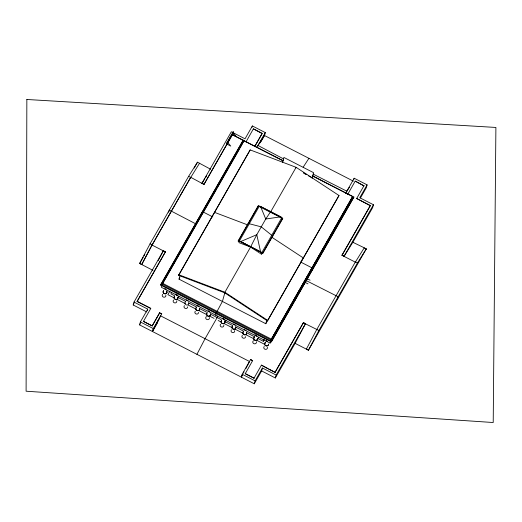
<?xml version="1.0" encoding="UTF-8"?>
<svg xmlns="http://www.w3.org/2000/svg" width="522" height="522" viewBox="0 0 522 522"><rect width="100%" height="100%" fill="white"/><g stroke="black" fill="none" stroke-linecap="round" stroke-linejoin="round"><path stroke-width="0.78" d="M146.904 312.025L133.201 304.992L134.023 302.081L163.399 250.671L165.409 251.924L137.077 301.501L150.062 308.169M150.055 243.82L152.117 244.877L141.697 264.582L152.117 244.877L190.68 177.395L188.618 176.338L150.055 243.82L139.628 263.447L152.979 270.376M137.077 301.501L165.461 251.728M168.717 212.265L169.337 210.079L196.187 224.088M261.626 370.933L275.329 377.967L276.151 375.057L262.449 368.017L261.626 370.933L254.279 383.787L139.563 324.886L140.385 321.97L147.733 309.115L134.023 302.081M143.439 321.395L152.222 325.904L143.439 321.395L150.838 308.345L137.136 301.305M163.399 250.671L158.166 260.622M147.315 310.57L147.733 309.115M165.409 251.924L152.065 245.072L190.68 177.395M160.58 285.051L243.193 140.196L160.58 285.051L271.296 341.897L353.909 197.042L312.208 175.633M161.937 285.325L161.376 287.309L270.044 343.104L271.212 341.062M283.055 160.861L243.937 140.777L162.283 284.112L216.291 189.59M157.494 322.713L152.47 331.509L153.292 328.599L161.729 313.839L159.667 312.782L152.28 325.708M152.222 325.904L159.667 312.782M161.729 313.839L159.608 312.978M260.987 141.593L264.471 135.505L265.293 132.588L252.38 125.959L245.033 138.819L231.331 131.779L201.903 183.385L204.846 178.694M171.405 292.411L170.981 293.893L174.563 295.733M190.732 177.31L203.965 184.442L232.349 134.669L283.453 160.867M339 195.515L267.486 320.958L224.604 292.764L178.668 275.355L178.831 274.774L250.175 149.905L296.111 167.321L339 195.515L265.796 323.718L179.02 279.166L180.038 275.564M201.805 212.898L201.962 212.343L202.986 212.872L203.228 212.017L212.806 216.937M178.824 296.222L178.407 297.703L185.656 301.422M226.646 143.172L226.437 145.136L226.953 143.328L233.406 132.027L233.099 131.87L226.646 143.172L226.953 143.328M232.349 134.669L243.833 140.79M232.76 133.077L233.099 131.87M233.406 132.027L232.897 133.841L203.965 184.442M214.34 212.917L214.503 212.343L247.343 224.786M240.068 147.974L243.937 140.777M251.969 127.414L252.38 125.959M253.398 128.849L262.129 133.554L254.743 146.48L262.188 133.358L253.398 128.849L245.999 141.899M250.175 149.905L178.668 275.355M256.804 147.537L265.293 132.588M283.661 158.962L257.946 145.442M215.71 315.21L216.271 313.226M217.55 316.104L217.132 317.591L205.074 338.687L196.918 354.334M224.604 292.764L250.553 247.05L256.785 234.698L265.737 219.025L270.657 211.619L270.468 211.945M261.392 254.168L261.848 252.557L281.612 217.961L259.173 206.444L239.409 241.033L238.952 242.652L250.553 247.05L261.392 254.168L262.181 252.785M224.91 292.594L222.411 301.442L215.938 313.474L216.252 312.926M225.413 321.839L225.83 320.358L225.413 321.839L232.662 325.565M282.467 162.531L283.909 157.448L313.624 172.71L312.182 177.787L308.678 175.986M295.948 167.895L296.111 167.321L270.722 211.756M252.635 360.741L250.625 359.488L242.195 374.248L241.373 377.158L242.482 375.024M245.249 373.667L254.031 378.176L245.249 373.667L252.687 360.545M250.625 359.488L251.943 360.389M303.556 173.004L303.66 172.638M258.69 337.225L258.273 338.713L263.284 341.284L264.373 339.378M265.796 323.718L266.814 320.123M263.284 341.284L263.701 339.802M254.279 383.787L255.101 380.877L262.449 368.017M268.589 369.028L275.081 372.362L261.437 365.132L267.147 368.284M270.044 343.104L270.605 341.127M352.604 196.572L270.951 339.913L352.604 196.572L312.763 176.11M271.296 341.897L353.909 197.042M301.559 260.034L300.953 262.194L311.902 267.812L311.66 268.667L312.678 269.195L312.521 269.743M303.165 258.52L303.328 257.946L271.942 237.314M275.081 372.362L303.465 322.589L305.527 323.647L295.106 343.352L275.329 377.967M355.208 181.127L363.938 185.832L355.208 181.127L347.769 194.243L345.76 192.99M313.056 174.054L346.804 191.163M353.877 179.353L354.19 178.237L367.103 184.866L366.281 187.776L360.48 197.929M341.969 255.297L370.3 205.72L356.65 198.49L370.352 205.531L341.969 255.297L355.312 262.148L364.245 247.8L366.307 248.857L357.426 263.016L318.87 330.498L303.412 322.779M373.458 204.755L344.031 256.361L352.859 242.286L372.636 207.671L373.458 204.755L359.756 197.721L367.103 184.866M337.323 299.667L338.152 296.757L306.212 280.582M357.426 263.016L355.423 261.874M210.731 169.304L197.492 162.179L194.197 168.038M364.245 247.8L352.859 242.286M295.106 343.352L308.45 350.203L366.307 248.857M152.47 331.509L160.626 315.869L249.529 361.511L245.816 368.623M316.808 329.441L306.381 349.068L308.45 350.203M308.443 350.132L318.87 330.498M139.635 263.525L143.224 257.248M144.02 255.852L144.822 254.455M133.201 304.992L134.01 303.576M228.956 140.04L230.169 137.919M230.972 136.51L231.781 135.094M217.093 188.181L239.265 149.383M139.563 324.886L140.333 323.529M169.872 291.178L167.875 294.662L174.244 297.932M179.02 279.166L179.829 277.75M152.822 330.276L159.04 319.386M259.767 143.106L264.817 134.265M312.182 177.787L313.22 175.973L312.078 178.139M345.708 193.186L354.19 178.237M241.719 375.918L242.495 374.561M243.278 373.197L244.055 371.84M265.496 342.08L264.295 344.174L257.229 340.54M271.597 339.052L277.241 329.18M278.05 327.764L300.215 288.973M301.024 287.557L311.503 269.221M311.902 268.517L323.19 248.766M323.992 247.356L346.164 208.559M346.967 207.149L352.206 197.975M278.415 328.462L279.224 327.046M290.943 306.525L291.752 305.116M303.478 284.594L304.287 283.185M316.006 262.664L316.815 261.248M254.031 378.176L261.437 365.132M356.591 198.686L363.997 185.636M275.14 372.166L303.465 322.589M276.151 375.057L305.527 323.647M355.365 261.959L316.75 329.558M188.618 176.338L197.492 162.179M190.621 177.591L199.554 163.236M205.688 177.35L206.529 176.012M257.848 145.71L264.471 135.505L353.368 181.147M303.184 167.17L308.92 158.323M346.752 191.359L349.401 187.274M240.394 241.666L256.785 234.698L260.641 252.061L262.683 253.699L282.82 218.457L280.777 216.813L260.53 206.418L258.194 205.812L238.058 241.053L240.394 241.666L260.641 252.061M280.777 216.813L265.737 219.025L260.53 206.418M248.126 223.436L261.261 226.861L272.752 236.081M239.409 241.033L261.848 252.557M178.831 274.774L224.767 292.19L267.649 320.384M242.671 141.103L243.696 141.625M352.363 197.427L353.387 197.949M304.822 173.656L306.727 174.635M364.826 248.426L366.203 249.138M201.955 183.189L204.017 184.246M342.021 255.108L344.083 256.165M307.236 278.735L310.094 280.203M305.142 282.395L308 283.864M139.628 263.447L141.69 264.51M162.525 283.263L271.192 339.059M161.259 283.59L271.975 340.435M160.737 284.497L271.453 341.342M188.553 302.917L196.526 307.008M199.43 308.495L207.404 312.593M210.235 314.048L221.276 319.712M235.559 327.053L243.539 331.144M246.436 332.631L254.41 336.729M177.356 299.53L185.336 303.628M188.233 305.116L196.207 309.213M198.38 310.329L207.084 314.792M209.877 316.234L214.027 318.361M218.15 320.475L220.91 321.898M224.369 323.673L232.342 327.764M235.239 329.252L243.213 333.349M246.116 334.837L254.09 338.928M140.385 321.97L153.292 328.599M242.195 374.248L255.101 380.877M303.439 172.821L305.481 174.159M165.8 295.113A1.847 1.664 15.8 0 1 163.68 297.168A1.847 1.664 15.8 0 1 162.688 294.362M166.707 291.054A1.964 1.768 15.8 0 1 166.283 293.403A1.964 1.768 15.8 0 1 163.654 293.09A1.964 1.768 15.8 0 1 163.627 290.682M166.675 291.172A1.964 1.768 15.8 0 1 166.244 293.527A1.964 1.768 15.8 0 1 163.621 293.207A1.964 1.768 15.8 0 1 163.588 290.8M165.924 289.26A1.964 1.768 15.8 0 1 165.024 288.796M165.898 289.332A1.964 1.768 15.8 0 1 164.998 288.868M209.309 317.552A1.847 1.664 15.8 0 1 208.285 319.562A1.847 1.664 15.8 0 1 205.949 318.694A1.847 1.664 15.8 0 1 206.562 316.534M210.438 313.924A1.964 1.768 15.8 0 1 208.435 316.149A1.964 1.768 15.8 0 1 206.849 313.487M210.405 314.042A1.964 1.768 15.8 0 1 208.147 316.228A1.964 1.768 15.8 0 1 207.097 313.239M209.433 311.693A1.964 1.768 15.8 0 1 208.2 310.864M209.413 311.771A1.964 1.768 15.8 0 1 208.18 310.936M198.53 312.41A1.847 1.664 15.8 0 1 196.089 313.957A1.847 1.664 15.8 0 1 195.332 311.216M199.665 308.802A1.964 1.768 15.8 0 1 197.316 310.525A1.964 1.768 15.8 0 1 195.978 307.908M196.265 307.543A1.964 1.768 15.8 0 1 196.65 307.256M199.632 308.926A1.964 1.768 15.8 0 1 197.283 310.649A1.964 1.768 15.8 0 1 195.946 308.032M196.233 307.66A1.964 1.768 15.8 0 1 196.618 307.38M199.052 306.251A1.964 1.768 15.8 0 1 198.543 306.192M198.066 306.009A1.964 1.768 15.8 0 1 197.094 304.926M198.086 305.938A1.964 1.768 15.8 0 1 197.336 305.285M187.666 306.825A1.847 1.664 15.8 0 1 185.225 308.378A1.847 1.664 15.8 0 1 184.468 305.638M188.703 302.76A1.964 1.768 15.8 0 1 187.62 304.9A1.964 1.768 15.8 0 1 185.134 303.974A1.964 1.768 15.8 0 1 185.786 301.677M188.181 300.672A1.964 1.768 15.8 0 1 186.445 299.778M176.71 300.816A1.847 1.664 15.8 0 1 174.589 302.871A1.847 1.664 15.8 0 1 173.598 300.059M177.839 297.181A1.964 1.768 15.8 0 1 175.581 299.367A1.964 1.768 15.8 0 1 174.531 296.379M177.806 297.305A1.964 1.768 15.8 0 1 175.549 299.484A1.964 1.768 15.8 0 1 174.498 296.503M177.336 295.015A1.964 1.768 15.8 0 1 175.601 294.127M177.317 295.093A1.964 1.768 15.8 0 1 175.575 294.199M300.307 290.656A1.847 1.664 15.8 0 1 300.039 291.002M300.502 289.814A1.847 1.664 15.8 0 1 300.47 290.252M294.956 299.896A1.847 1.664 15.8 0 1 294.799 300.3M289.286 309.944A1.847 1.664 15.8 0 1 289.018 310.296M289.482 309.109A1.847 1.664 15.8 0 1 289.449 309.539M305.977 280.608A1.847 1.664 15.8 0 1 305.553 281.358M283.935 319.19A1.847 1.664 15.8 0 1 283.139 320.208M272.947 338.041A1.847 1.664 15.8 0 1 272.119 339.496M267.349 347.254A1.847 1.664 15.8 0 1 265.228 349.309A1.847 1.664 15.8 0 1 264.236 346.497M268.569 344.083A1.964 1.768 15.8 0 1 265.744 345.629A1.964 1.768 15.8 0 1 265.561 342.536M268.536 344.207A1.964 1.768 15.8 0 1 265.705 345.747A1.964 1.768 15.8 0 1 265.522 342.66M267.466 341.395A1.964 1.768 15.8 0 1 266.99 341.218M266.566 340.938A1.964 1.768 15.8 0 1 266.24 340.566A1.964 1.768 15.8 0 0 267.447 341.473M278.265 329.238A1.847 1.664 15.8 0 1 277.991 329.584M223.755 324.971A1.847 1.664 15.8 0 1 221.628 327.02A1.847 1.664 15.8 0 1 220.643 324.214M224.662 320.906A1.964 1.768 15.8 0 1 224.232 323.262A1.964 1.768 15.8 0 1 221.602 322.942A1.964 1.768 15.8 0 1 221.576 320.534M224.63 321.03A1.964 1.768 15.8 0 1 224.199 323.379A1.964 1.768 15.8 0 1 221.569 323.066A1.964 1.768 15.8 0 1 221.543 320.658M223.873 319.112A1.964 1.768 15.8 0 1 222.972 318.648M224.858 319.183A1.964 1.768 15.8 0 1 222.953 318.72M234.619 330.55A1.847 1.664 15.8 0 1 232.499 332.599A1.847 1.664 15.8 0 1 231.507 329.793M235.748 326.916A1.964 1.768 15.8 0 1 233.491 329.101A1.964 1.768 15.8 0 1 232.44 326.113M235.716 327.04A1.964 1.768 15.8 0 1 233.458 329.219A1.964 1.768 15.8 0 1 232.407 326.237M235.246 324.749A1.964 1.768 15.8 0 1 233.51 323.855M245.575 336.559A1.847 1.664 15.8 0 1 243.135 338.112A1.847 1.664 15.8 0 1 242.378 335.372M246.612 332.494A1.964 1.768 15.8 0 1 245.529 334.635A1.964 1.768 15.8 0 1 243.043 333.708A1.964 1.768 15.8 0 1 243.696 331.411M246.678 333.082A1.964 1.768 15.8 0 1 243.846 334.622A1.964 1.768 15.8 0 1 243.663 331.529M246.116 330.335A1.964 1.768 15.8 0 1 244.374 329.441M256.354 341.708A1.847 1.664 15.8 0 1 255.33 343.717A1.847 1.664 15.8 0 1 252.987 342.85A1.847 1.664 15.8 0 1 253.607 340.683M257.574 338.537A1.964 1.768 15.8 0 1 254.749 340.083A1.964 1.768 15.8 0 1 254.566 336.99M257.542 338.661A1.964 1.768 15.8 0 1 255.193 340.377A1.964 1.768 15.8 0 1 253.855 337.767M254.142 337.395A1.964 1.768 15.8 0 1 254.527 337.114M255.995 335.672A1.964 1.768 15.8 0 1 255.245 335.02M256.961 335.985A1.964 1.768 15.8 0 1 256.452 335.927M255.976 335.744A1.964 1.768 15.8 0 1 255.004 334.661M311.621 270.735A1.847 1.664 15.8 0 1 311.256 271.003M312.084 269.548A1.847 1.664 15.8 0 1 311.888 270.389M317.402 260.746A1.847 1.664 15.8 0 1 317.128 261.091M322.642 251.447A1.847 1.664 15.8 0 1 322.276 251.708M323.105 250.26A1.847 1.664 15.8 0 1 322.909 251.095M306.538 279.629A1.847 1.664 15.8 0 1 306.107 280.379M328.423 241.451A1.847 1.664 15.8 0 1 328.155 241.797M328.619 240.609A1.847 1.664 15.8 0 1 328.586 241.047M339.444 222.163A1.847 1.664 15.8 0 1 339.176 222.509M339.554 220.884A1.847 1.664 15.8 0 1 339.607 221.759M345.12 212.108A1.847 1.664 15.8 0 1 344.69 212.865M333.662 232.153A1.847 1.664 15.8 0 1 333.304 232.42M334.093 231.403A1.847 1.664 15.8 0 1 333.936 231.807M26.85 99.48L26.1 391.213L493.212 422.52L495.9 127.453L26.85 99.48M227.514 142.343L227.005 144.157L230.77 146.088L227.514 142.343M232.995 132.758L232.479 134.565L236.244 136.503L232.995 132.758M258.37 206.053L238.43 240.955L240.681 241.542L260.569 251.761L262.54 253.34L282.487 218.431L280.516 216.852L260.622 206.64L258.37 206.053"/></g></svg>
